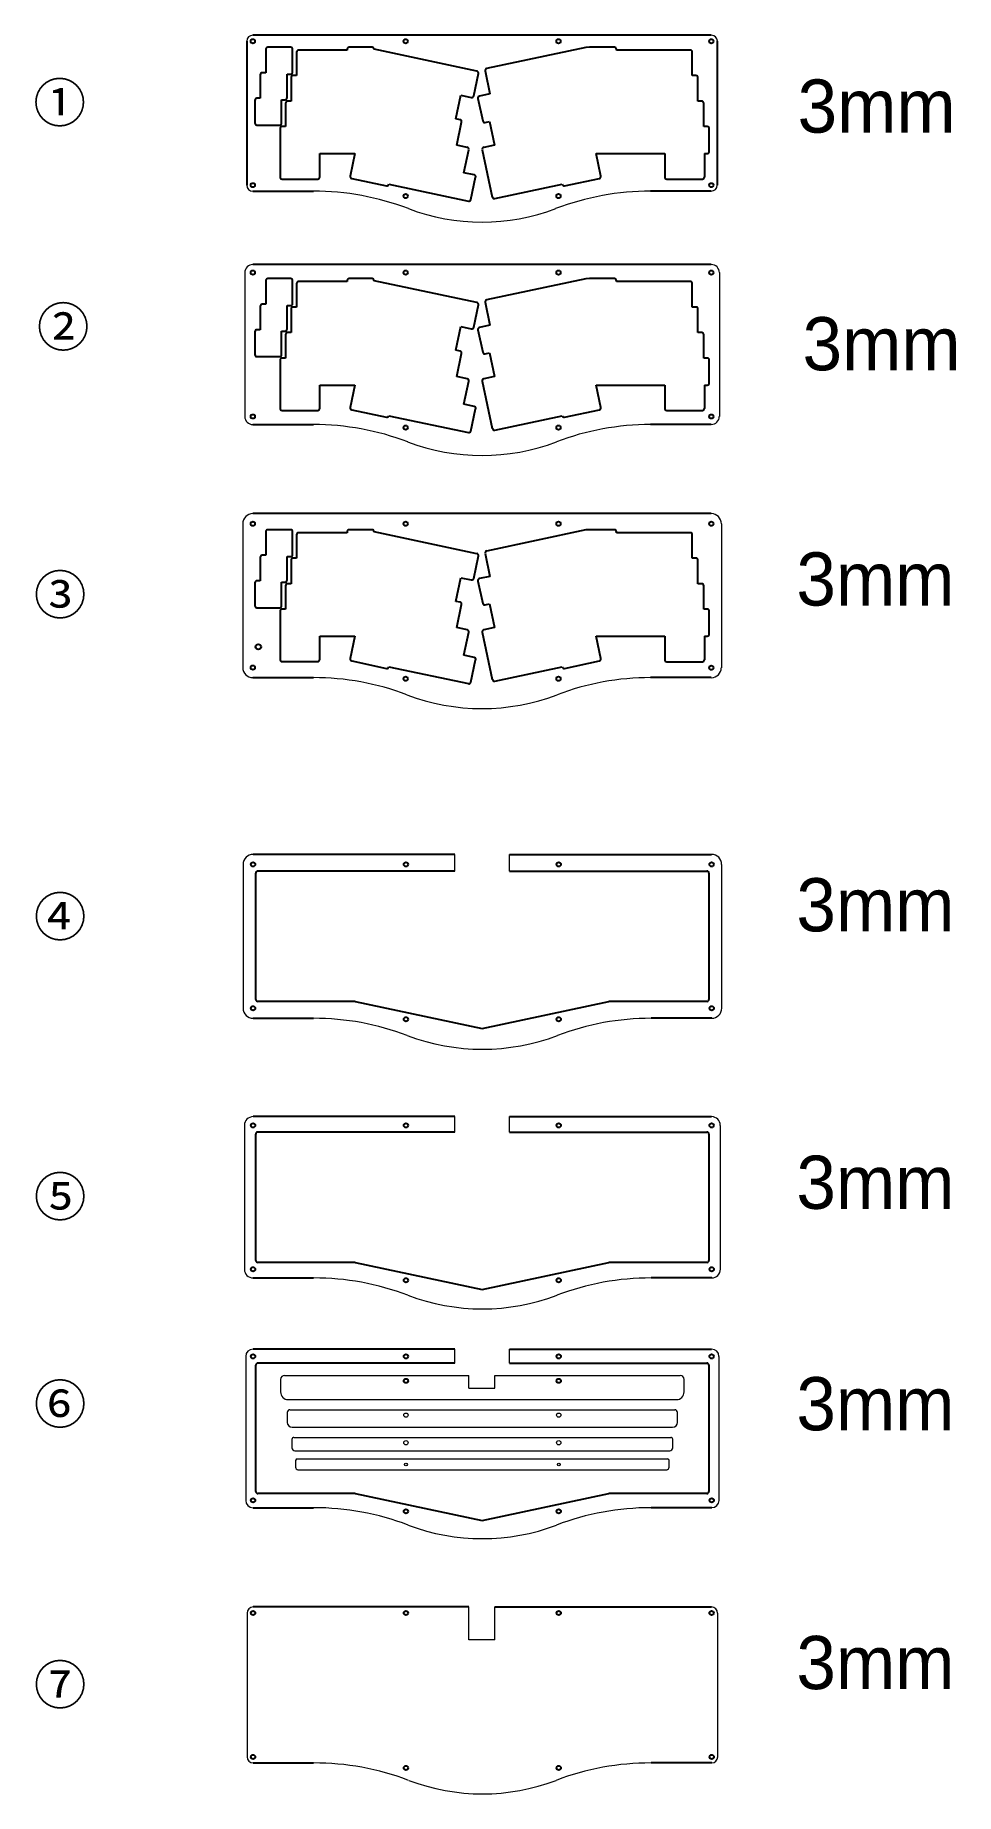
# Model space of a CAD drawing. Header units: millimetres. Extents: x -99 to 588, y -254 to 1059.
import ezdxf

# ---------------------------------------------------------------- set-up
doc = ezdxf.new("R2010")
doc.units = ezdxf.units.MM
doc.layers.get('0').update_dxf_attribs({"lineweight": 18})

msp = doc.modelspace()

# ---------------------------------------------------------------- linework, layer by layer
at = {"color": 7, "linetype": 'Continuous', "lineweight": 25}
for p, q in [((58.6, 1054.4), (58.6, 947)), ((58.6, 1054.4), (58.6, 947)), ((405.4, 1058.9), (63.1, 1058.9)), ((405.4, 1058.9), (63.1, 1058.9)), ((409.9, 947), (409.9, 1054.4)), ((409.9, 947), (409.9, 1054.4)), ((72.8, 1048.4), (72.8, 1030.9)), ((91.3, 1049.9), (74.3, 1049.9)), ((92.8, 1031.4), (92.8, 1048.4)), ((95.8, 1046.3), (95.8, 1028.8)), ((133.5, 1047.8), (97.3, 1047.8)), ((133.5, 1048.4), (133.5, 1047.8)), ((152.1, 1049.9), (135, 1049.9)), ((153.6, 1048.4), (153.6, 1048.4)), ((230.4, 1032.1), (153.6, 1048.4)), ((311.6, 1049.8), (237.6, 1034.1)), ((314.4, 1049.9), (311.8, 1049.8)), ((333, 1049.9), (314.5, 1049.9)), ((334.5, 1047.8), (334.5, 1048.4)), ((389.7, 1047.8), (334.5, 1047.8)), ((391.2, 1028.8), (391.2, 1046.3)), ((68.6, 1029.4), (68.6, 1011.8)), ((72.8, 1030.9), (70.1, 1030.9)), ((88.7, 1029.9), (91.3, 1029.9)), ((88.7, 1012.3), (88.7, 1029.9)), ((91.6, 1027.3), (91.6, 1009.7)), ((95.8, 1028.8), (93.1, 1028.8)), ((228, 1013.6), (231.5, 1030.3)), ((236.5, 1032.3), (240.1, 1015.1)), ((393.9, 1028.8), (391.2, 1028.8)), ((395.4, 1009.7), (395.4, 1027.3)), ((68.6, 1011.8), (66.1, 1011.8)), ((84.6, 1010.8), (87.2, 1010.8)), ((84.6, 993.3), (84.6, 1010.8)), ((214.6, 996.5), (218.3, 1014.2)), ((218.3, 1014.2), (226.2, 1012.5)), ((231.1, 1011.7), (234.7, 995)), ((240.1, 1015.1), (232.3, 1013.5)), ((64.6, 1010.3), (64.6, 993.3)), ((87.6, 1008.2), (87.6, 990.7)), ((91.6, 1009.7), (89.1, 1009.7)), ((398.2, 1009.7), (395.4, 1009.7)), ((399.7, 990.7), (399.7, 1008.2)), ((66.1, 991.8), (83.1, 991.8)), ((83.4, 989.2), (83.4, 953)), ((87.6, 990.7), (84.9, 990.7)), ((217.8, 995.8), (214.6, 996.5)), ((215.3, 976.9), (218.9, 994.1)), ((236.5, 993.8), (239.7, 994.5)), ((239.7, 994.5), (243.4, 976.9)), ((402.4, 990.7), (399.7, 990.7)), ((403.9, 972.1), (403.9, 989.2)), ((223.1, 975.2), (215.3, 976.9)), ((220.6, 956.3), (224.3, 973.4)), ((234.4, 973.4), (241.9, 938.1)), ((243.4, 976.9), (235.6, 975.2)), ((113, 970.6), (139.3, 970.6)), ((113, 953), (113, 970.6)), ((139.3, 970.6), (135.7, 953.8)), ((319.4, 970.6), (370.6, 970.6)), ((322.9, 953.8), (319.4, 970.6)), ((370.6, 970.6), (370.6, 953)), ((400.2, 970.6), (400.2, 953)), ((400.2, 970.6), (402.4, 970.6)), ((84.9, 951.5), (111.5, 951.5)), ((136.9, 952), (162.9, 946.5)), ((164.7, 947.7), (224.1, 935)), ((164.7, 947.7), (164.7, 947.7)), ((228.3, 954.7), (220.6, 956.3)), ((225.9, 936.2), (229.4, 952.9)), ((243.7, 937), (294, 947.7)), ((295.8, 946.5), (321.8, 952)), ((372.1, 951.5), (398.7, 951.5)), ((63.1, 942.5), (108.3, 942.5)), ((63.1, 942.5), (108.3, 942.5)), ((405.4, 942.5), (360.1, 942.5)), ((405.4, 942.5), (360.1, 942.5)), ((405.4, 887.7), (63.1, 887.7)), ((72.8, 875.7), (72.8, 858.1)), ((91.3, 877.2), (74.3, 877.2)), ((92.8, 858.6), (92.8, 875.7)), ((95.8, 873.6), (95.8, 856)), ((133.5, 875.1), (97.3, 875.1)), ((133.5, 875.7), (133.5, 875.1)), ((152.1, 877.2), (135, 877.2)), ((153.6, 875.7), (153.6, 875.7)), ((230.4, 859.4), (153.6, 875.7)), ((311.6, 877.1), (237.6, 861.3)), ((314.4, 877.2), (311.8, 877.1)), ((333, 877.2), (314.5, 877.2)), ((334.5, 875.1), (334.5, 875.7)), ((389.7, 875.1), (334.5, 875.1)), ((391.2, 856), (391.2, 873.6)), ((68.6, 856.6), (68.6, 839.1)), ((72.8, 858.1), (70.1, 858.1)), ((88.7, 857.1), (91.3, 857.1)), ((88.7, 839.6), (88.7, 857.1)), ((91.6, 854.5), (91.6, 837)), ((95.8, 856), (93.1, 856)), ((228, 840.9), (231.5, 857.6)), ((236.5, 859.6), (240.1, 842.4)), ((393.9, 856), (391.2, 856)), ((395.4, 837), (395.4, 854.5)), ((214.6, 823.8), (218.3, 841.4)), ((218.3, 841.4), (226.2, 839.7)), ((240.1, 842.4), (232.3, 840.7)), ((64.6, 837.6), (64.6, 820.5)), ((68.6, 839.1), (66.1, 839.1)), ((84.6, 838.1), (87.2, 838.1)), ((84.6, 820.5), (84.6, 838.1)), ((87.6, 835.5), (87.6, 817.9)), ((91.6, 837), (89.1, 837)), ((231.1, 838.9), (234.7, 822.3)), ((398.2, 837), (395.4, 837)), ((399.7, 817.9), (399.7, 835.5)), ((66.1, 819), (83.1, 819)), ((83.4, 816.4), (83.4, 780.3)), ((87.6, 817.9), (84.9, 817.9)), ((217.8, 823.1), (214.6, 823.8)), ((215.3, 804.1), (218.9, 821.3)), ((236.5, 821.1), (239.7, 821.8)), ((239.7, 821.8), (243.4, 804.1)), ((402.4, 817.9), (399.7, 817.9)), ((403.9, 799.3), (403.9, 816.4)), ((223.1, 802.5), (215.3, 804.1)), ((243.4, 804.1), (235.6, 802.5)), ((113, 797.8), (139.3, 797.8)), ((113, 780.3), (113, 797.8)), ((139.3, 797.8), (135.7, 781.1)), ((220.6, 783.5), (224.3, 800.7)), ((234.4, 800.7), (241.9, 765.4)), ((319.4, 797.8), (370.6, 797.8)), ((322.9, 781.1), (319.4, 797.8)), ((370.6, 797.8), (370.6, 780.3)), ((400.2, 797.8), (400.2, 780.3)), ((400.2, 797.8), (402.4, 797.8)), ((84.9, 778.8), (111.5, 778.8)), ((136.9, 779.3), (162.9, 773.8)), ((164.7, 774.9), (224.1, 762.3)), ((164.7, 774.9), (164.7, 774.9)), ((228.3, 781.9), (220.6, 783.5)), ((225.9, 763.4), (229.4, 780.1)), ((243.7, 764.2), (294, 774.9)), ((295.8, 773.8), (321.8, 779.3)), ((372.1, 778.8), (398.7, 778.8)), ((63.1, 768.3), (108.3, 768.3)), ((405.4, 768.3), (360.1, 768.3)), ((405.4, 701.8), (63.1, 701.8)), ((72.8, 688.3), (72.8, 670.7)), ((91.3, 689.8), (74.3, 689.8)), ((92.8, 671.2), (92.8, 688.3)), ((95.8, 686.1), (95.8, 668.6)), ((133.5, 687.6), (97.3, 687.6)), ((133.5, 688.3), (133.5, 687.6)), ((152.1, 689.8), (135, 689.8)), ((153.6, 688.3), (153.6, 688.3)), ((230.4, 671.9), (153.6, 688.3)), ((311.6, 689.6), (237.6, 673.9)), ((314.4, 689.8), (311.8, 689.7)), ((333, 689.8), (314.5, 689.8)), ((334.5, 687.6), (334.5, 688.3)), ((389.7, 687.6), (334.5, 687.6)), ((391.2, 668.6), (391.2, 686.1)), ((72.8, 670.7), (70.1, 670.7)), ((88.7, 669.7), (91.3, 669.7)), ((88.7, 652.2), (88.7, 669.7)), ((228, 653.5), (231.5, 670.2)), ((236.5, 672.1), (240.1, 655)), ((68.6, 669.2), (68.6, 651.7)), ((91.6, 667.1), (91.6, 649.5)), ((95.8, 668.6), (93.1, 668.6)), ((393.9, 668.6), (391.2, 668.6)), ((395.4, 649.5), (395.4, 667.1)), ((64.6, 650.2), (64.6, 633.1)), ((68.6, 651.7), (66.1, 651.7)), ((84.6, 650.7), (87.2, 650.7)), ((84.6, 633.1), (84.6, 650.7)), ((87.6, 648), (87.6, 630.5)), ((91.6, 649.5), (89.1, 649.5)), ((214.6, 636.3), (218.3, 654)), ((218.3, 654), (226.2, 652.3)), ((231.1, 651.5), (234.7, 634.8)), ((240.1, 655), (232.3, 653.3)), ((398.2, 649.5), (395.4, 649.5)), ((399.7, 630.5), (399.7, 648)), ((66.1, 631.6), (83.1, 631.6)), ((87.6, 630.5), (84.9, 630.5)), ((217.8, 635.7), (214.6, 636.3)), ((215.3, 616.7), (218.9, 633.9)), ((236.5, 633.7), (239.7, 634.4)), ((239.7, 634.4), (243.4, 616.7)), ((402.4, 630.5), (399.7, 630.5)), ((83.4, 629), (83.4, 592.9)), ((403.9, 611.9), (403.9, 629)), ((113, 610.4), (139.3, 610.4)), ((113, 592.9), (113, 610.4)), ((139.3, 610.4), (135.7, 593.6)), ((223.1, 615.1), (215.3, 616.7)), ((220.6, 596.1), (224.3, 613.3)), ((234.4, 613.3), (241.9, 577.9)), ((243.4, 616.7), (235.6, 615.1)), ((319.4, 610.4), (370.6, 610.4)), ((322.9, 593.6), (319.4, 610.4)), ((370.6, 610.4), (370.6, 592.8)), ((400.2, 610.4), (400.2, 592.8)), ((400.2, 610.4), (402.4, 610.4)), ((84.9, 591.4), (111.5, 591.4)), ((136.9, 591.9), (162.9, 586.3)), ((228.3, 594.5), (220.6, 596.1)), ((225.9, 576), (229.4, 592.7)), ((295.8, 586.3), (321.8, 591.9)), ((372.1, 591.3), (398.7, 591.3)), ((63.1, 579.4), (108.3, 579.4)), ((164.7, 587.5), (224.1, 574.9)), ((164.7, 587.5), (164.7, 587.5)), ((243.7, 576.8), (294, 587.5)), ((405.4, 579.4), (360.1, 579.4)), ((213.9, 447.5), (63.3, 447.5)), ((254.6, 447.5), (405.6, 447.5)), ((65.3, 339.2), (65.3, 433.5)), ((213.9, 435), (66.8, 435)), ((254.6, 435), (402.1, 435)), ((403.6, 433.5), (403.6, 339.2)), ((139.5, 337.7), (66.8, 337.7)), ((139.5, 337.7), (234.2, 317.5)), ((234.2, 317.5), (328.9, 337.7)), ((402.1, 337.7), (328.9, 337.7)), ((63.3, 325.1), (108.5, 325.1)), ((405.7, 325.1), (360.4, 325.1)), ((213.9, 251.7), (63.3, 251.7)), ((254.6, 251.7), (405.6, 251.7)), ((65.3, 144.4), (65.3, 238.7)), ((213.9, 240.2), (66.8, 240.2)), ((254.6, 240.2), (402.1, 240.2)), ((403.6, 238.7), (403.6, 144.4)), ((63.3, 131.3), (108.5, 131.3)), ((139.5, 142.9), (66.8, 142.9)), ((139.5, 142.9), (234.2, 122.7)), ((234.2, 122.7), (328.9, 142.9)), ((402.1, 142.9), (328.9, 142.9)), ((405.7, 131.3), (360.4, 131.3)), ((213.9, 78.2), (63.3, 78.2)), ((65.3, -28.1), (65.3, 66.2)), ((213.9, 67.7), (66.8, 67.7)), ((254.6, 78.2), (405.6, 78.2)), ((254.6, 67.7), (402.1, 67.7)), ((403.6, 66.2), (403.6, -28.1)), ((139.5, -29.6), (66.8, -29.6)), ((139.5, -29.6), (234.2, -49.8)), ((234.2, -49.8), (328.9, -29.6)), ((402.1, -29.6), (328.9, -29.6)), ((63.3, -40.2), (108.5, -40.2)), ((405.7, -40.2), (360.4, -40.2)), ((224.3, -114.3), (63.3, -114.3)), ((243.7, -114.3), (405.6, -114.3)), ((63.3, -230.7), (108.5, -230.7)), ((405.7, -230.7), (360.4, -230.7))]:
    msp.add_line(p, q, dxfattribs=at)
at = {"linetype": 'Continuous'}
for p, q in [((57.1, 881.7), (57.1, 774.3)), ((411.4, 881.7), (411.4, 774.3)), ((55.6, 694.3), (55.6, 586.9)), ((412.9, 694.3), (412.9, 586.8)), ((55.8, 440), (55.8, 332.6)), ((413.1, 440), (413.1, 332.6)), ((56.8, 245.2), (56.8, 137.8)), ((412.1, 245.2), (412.1, 137.8)), ((57.8, 72.7), (57.8, -34.7)), ((411.1, 72.7), (411.1, -34.7)), ((83.8, 55.5), (83.8, 46.2)), ((86.8, 58.5), (224.3, 58.5)), ((224.3, 49), (224.3, 58.5)), ((243.7, 58.5), (382.1, 58.5)), ((243.7, 49), (243.7, 58.5)), ((385.1, 46.2), (385.1, 55.5)), ((89.5, 40.5), (379.4, 40.5)), ((224.3, 49), (243.7, 49)), ((88.8, 30.9), (88.8, 23.5)), ((90.8, 32.9), (378.1, 32.9)), ((380.1, 23.5), (380.1, 30.9)), ((92.4, 19.9), (376.5, 19.9)), ((92.3, 10.8), (92.3, 4.5)), ((93.8, 12.3), (375.1, 12.3)), ((94.5, 2.3), (374.4, 2.3)), ((376.6, 4.5), (376.6, 10.8)), ((95, -5), (95, -10)), ((96.2, -3.8), (372.7, -3.8)), ((96.8, -11.8), (372.1, -11.8)), ((373.9, -10), (373.9, -5)), ((58.8, -118.8), (58.8, -226.2)), ((410.1, -118.8), (410.1, -226.2)), ((243.7, -138.8), (224.3, -138.8))]:
    msp.add_line(p, q, dxfattribs=at)
for p, q in [((213.9, 435), (213.9, 447.5)), ((254.6, 435), (254.6, 447.5)), ((213.9, 240.2), (213.9, 251.7)), ((254.6, 240.2), (254.6, 251.7)), ((213.9, 67.7), (213.9, 78.2)), ((254.6, 67.7), (254.6, 78.2)), ((224.3, -138.8), (224.3, -114.3)), ((243.7, -138.8), (243.7, -114.3))]:
    msp.add_line(p, q)
at = {"color": 7, "linetype": 'Continuous', "lineweight": 25}
for centre, radius in [((63.1, 1054.4), 1.6), ((177.2, 1054.4), 1.6), ((291.3, 1054.4), 1.6), ((405.4, 1054.4), 1.6), ((63.1, 947), 1.6), ((405.4, 947), 1.6), ((177.2, 938.8), 1.6), ((291.3, 938.8), 1.6), ((63.1, 881.7), 1.6), ((177.2, 881.7), 1.6), ((291.3, 881.7), 1.6), ((405.4, 881.7), 1.6), ((63.1, 774.3), 1.6), ((405.4, 774.3), 1.6), ((177.2, 766), 1.6), ((291.3, 766), 1.6), ((63.1, 694.3), 1.6), ((177.2, 694.3), 1.6), ((291.3, 694.3), 1.6), ((405.4, 694.3), 1.6), ((67.2, 602.4), 2), ((63.1, 586.9), 1.6), ((177.2, 578.6), 1.6), ((291.3, 578.6), 1.6), ((405.4, 586.8), 1.6), ((63.3, 440), 1.6), ((177.4, 440), 1.6), ((291.5, 440), 1.6), ((405.6, 440), 1.6), ((63.3, 332.6), 1.6), ((405.7, 332.6), 1.6), ((177.4, 324.4), 1.6), ((291.5, 324.4), 1.6), ((63.3, 245.2), 1.6), ((177.4, 245.2), 1.6), ((291.5, 245.2), 1.6), ((405.6, 245.2), 1.6), ((63.3, 137.8), 1.6), ((405.7, 137.8), 1.6), ((177.4, 129.6), 1.6), ((291.5, 129.6), 1.6), ((63.3, 72.7), 1.6), ((177.4, 72.7), 1.6), ((291.5, 72.7), 1.6), ((405.6, 72.7), 1.6), ((177.4, 54.5), 1.6), ((291.5, 54.5), 1.6), ((63.3, -34.7), 1.6), ((405.7, -34.7), 1.6), ((177.4, -42.9), 1.6), ((291.5, -42.9), 1.6), ((63.3, -118.8), 1.6), ((177.4, -118.8), 1.6), ((291.5, -118.8), 1.6), ((405.6, -118.8), 1.6), ((63.3, -226.2), 1.6), ((177.4, -234.4), 1.6), ((291.5, -234.4), 1.6), ((405.7, -226.2), 1.6)]:
    msp.add_circle(centre, radius, dxfattribs=at)
at = {"linetype": 'Continuous'}
for centre, radius in [((177.4, 54.5), 1.6), ((291.5, 54.5), 1.6), ((177.4, 28.9), 1.6), ((291.5, 28.9), 1.6), ((177.4, 8.3), 1.6), ((291.5, 8.3), 1.6), ((177.4, -7.9), 1.05), ((291.5, -7.9), 1.05)]:
    msp.add_circle(centre, radius, dxfattribs=at)
for centre, radius, start, end in [((63.1, 1054.4), 4.5, 90, 180), ((63.1, 1054.4), 4.5, 90, 180), ((405.4, 1054.4), 4.5, 0, 90), ((405.4, 1054.4), 4.5, 0, 90), ((63.1, 947), 4.5, 180, 270), ((63.1, 947), 4.5, 180, 270), ((405.4, 947), 4.45, 270, 0), ((405.4, 947), 4.45, 270, 0), ((108.3, 742.5), 200, 69.2271, 90), ((108.3, 742.5), 200, 69.2271, 90), ((360.1, 742.5), 200, 90, 110.7729), ((360.1, 742.5), 200, 90, 110.7729), ((234.2, 1074.5), 155.1, 249.2271, 290.7729), ((234.2, 1074.5), 155.1, 249.2271, 290.7729), ((63.1, 881.7), 6, 90, 180), ((405.4, 881.7), 6, 0, 90), ((63.1, 774.3), 6, 180, 270), ((108.3, 569.8), 198.5, 69.2271, 90), ((360.1, 569.8), 198.5, 90, 110.7729), ((405.4, 774.3), 5.95, 270, 0), ((234.2, 901.8), 156.6, 249.2271, 290.7729), ((63.1, 694.3), 7.5, 90, 180), ((405.4, 694.3), 7.5, 0, 90), ((63.1, 586.9), 7.5, 180, 270), ((108.3, 382.4), 197, 69.2271, 90), ((360.1, 382.4), 197, 90, 110.7729), ((405.4, 586.8), 7.45, 270, 0), ((234.2, 714.4), 158.1, 249.2271, 290.7729), ((63.3, 440), 7.5, 90, 180), ((405.6, 440), 7.5, 0, 90), ((63.3, 332.6), 7.5, 180, 270), ((405.7, 332.6), 7.45, 270, 0), ((108.5, 128.1), 197, 69.2271, 90), ((360.4, 128.1), 197, 90, 110.7729), ((234.5, 460.1), 158.1, 249.2271, 290.7729), ((63.3, 245.2), 6.5, 90, 180), ((405.6, 245.2), 6.5, 0, 90), ((63.3, 137.8), 6.5, 180, 270), ((108.5, -66.7), 198, 69.2271, 90), ((360.4, -66.7), 198, 90, 110.7729), ((405.7, 137.8), 6.45, 270, 0), ((234.5, 265.3), 157.1, 249.2271, 290.7729), ((63.3, 72.7), 5.5, 90, 180), ((405.6, 72.7), 5.5, 0, 90), ((86.8, 55.5), 3, 90, 180), ((382.1, 55.5), 3, 0, 90), ((89.5, 46.2), 5.7, 180, 270), ((379.4, 46.2), 5.7, 270, 0), ((90.8, 30.9), 2, 90, 180), ((378.1, 30.9), 2, 0, 90), ((92.4, 23.5), 3.6, 180, 270), ((376.5, 23.5), 3.6, 270, 0), ((93.8, 10.8), 1.5, 90, 180), ((94.5, 4.5), 2.2, 180, 270), ((374.4, 4.5), 2.2, 270, 0), ((375.1, 10.8), 1.5, 360, 90), ((96.2, -5), 1.2, 90, 180), ((96.8, -10), 1.8, 180, 270), ((372.1, -10), 1.8, 270, 360), ((372.7, -5), 1.2, 0, 90), ((63.3, -34.7), 5.5, 180, 270), ((405.7, -34.7), 5.45, 270, 0), ((108.5, -239.2), 199, 69.2271, 90), ((360.4, -239.2), 199, 90, 110.7729), ((234.5, 92.8), 156.1, 249.2271, 290.7729), ((63.3, -118.8), 4.5, 90, 180), ((405.6, -118.8), 4.5, 360, 90), ((63.3, -226.2), 4.5, 180, 270), ((108.5, -430.7), 200, 69.2271, 90), ((360.4, -430.7), 200, 90, 110.7729), ((405.7, -226.2), 4.45, 270, 0), ((234.5, -98.7), 155.1, 249.2271, 290.7729)]:
    msp.add_arc(centre, radius, start, end, dxfattribs=at)
at = {"color": 7, "linetype": 'Continuous', "lineweight": 25}
for centre, start, end in [((74.3, 1048.4), 90, 180), ((91.3, 1048.4), 0, 90), ((97.3, 1046.3), 90, 180), ((135, 1048.4), 90, 180), ((152.1, 1048.4), 0, 90), ((311.9, 1048.3), 92.2937, 102), ((314.5, 1048.4), 90, 92.2937), ((333, 1048.4), 0, 90), ((389.7, 1046.3), 0, 90), ((70.1, 1029.4), 90, 180), ((91.3, 1031.4), 270, 0), ((93.1, 1027.3), 90, 180), ((230, 1030.6), 348, 78), ((238, 1032.6), 102, 192), ((393.9, 1027.3), 0, 90), ((66.1, 1010.3), 90, 180), ((87.2, 1012.3), 270, 0), ((226.5, 1014), 258, 348), ((232.6, 1012), 102, 192), ((89.1, 1008.2), 90, 180), ((398.2, 1008.2), 0, 90), ((66.1, 993.3), 180, 270), ((83.1, 993.3), 270, 0), ((84.9, 989.2), 90, 180), ((217.5, 994.4), 348, 78), ((236.2, 995.3), 192, 282), ((402.4, 989.2), 0, 90), ((222.8, 973.8), 348, 78), ((235.9, 973.8), 102, 192), ((402.4, 972.1), 270, 360), ((84.9, 953), 180, 270), ((111.5, 953), 270, 0), ((137.2, 953.5), 168, 258), ((163.2, 948), 258, 348), ((228, 953.2), 348, 78), ((295.5, 948), 192.1532, 282), ((321.5, 953.5), 282, 12), ((372.1, 953), 180, 270), ((398.7, 953), 270, 0), ((224.4, 936.5), 258, 348), ((243.4, 938.4), 192, 282), ((74.3, 875.7), 90, 180), ((91.3, 875.7), 360, 90), ((97.3, 873.6), 90, 180), ((135, 875.7), 90, 180), ((152.1, 875.7), 0, 90), ((311.9, 875.6), 92.2937, 102), ((314.5, 875.7), 90, 92.2937), ((333, 875.7), 360, 90), ((389.7, 873.6), 0, 90), ((70.1, 856.6), 90, 180), ((91.3, 858.6), 270, 0), ((93.1, 854.5), 90, 180), ((230, 857.9), 348, 78), ((238, 859.9), 102, 192), ((393.9, 854.5), 0, 90), ((226.5, 841.2), 258, 348), ((232.6, 839.3), 102, 192), ((66.1, 837.6), 90, 180), ((87.2, 839.6), 270, 0), ((89.1, 835.5), 90, 180), ((398.2, 835.5), 0, 90), ((66.1, 820.5), 180, 270), ((83.1, 820.5), 270, 0), ((84.9, 816.4), 90, 180), ((217.5, 821.6), 348, 78), ((236.2, 822.6), 192, 282), ((402.4, 816.4), 0, 90), ((222.8, 801), 348, 78), ((235.9, 801), 102, 192), ((402.4, 799.3), 270, 0), ((84.9, 780.3), 180, 270), ((111.5, 780.3), 270, 0), ((137.2, 780.7), 168, 258), ((163.2, 775.2), 258, 348), ((228, 780.4), 348, 78), ((295.5, 775.2), 192.1532, 282), ((321.5, 780.7), 282, 12), ((372.1, 780.3), 180, 270), ((398.7, 780.3), 270, 0), ((224.4, 763.8), 258, 348), ((243.4, 765.7), 192, 282), ((74.3, 688.3), 90, 180), ((91.3, 688.3), 360, 90), ((97.3, 686.1), 90, 180), ((135, 688.3), 90, 180), ((152.1, 688.3), 0, 90), ((311.9, 688.2), 92.2937, 102), ((314.5, 688.3), 90, 92.2937), ((333, 688.3), 0, 90), ((389.7, 686.1), 0, 90), ((70.1, 669.2), 90, 180), ((91.3, 671.2), 270, 0), ((230, 670.5), 348, 78), ((238, 672.5), 102, 192), ((93.1, 667.1), 90, 180), ((393.9, 667.1), 0, 90), ((66.1, 650.2), 90, 180), ((87.2, 652.2), 270, 0), ((89.1, 648), 90, 180), ((226.5, 653.8), 258, 348), ((232.6, 651.8), 102, 192), ((398.2, 648), 0, 90), ((66.1, 633.1), 180, 270), ((83.1, 633.1), 270, 0), ((84.9, 629), 90, 180), ((217.5, 634.2), 348, 78), ((236.2, 635.2), 192, 282), ((402.4, 629), 0, 90), ((222.8, 613.6), 348, 78), ((235.9, 613.6), 102, 192), ((402.4, 611.9), 270, 0), ((84.9, 592.9), 180, 270), ((111.5, 592.9), 270, 360), ((137.2, 593.3), 168, 258), ((228, 593), 348, 78), ((321.5, 593.3), 282, 12), ((372.1, 592.8), 180, 270), ((398.7, 592.8), 270, 0), ((163.2, 587.8), 258, 348), ((243.4, 578.3), 192, 282), ((295.5, 587.8), 192.1532, 282), ((224.4, 576.3), 258, 348), ((66.8, 433.5), 90, 180), ((402.1, 433.5), 0, 90), ((66.8, 339.2), 180, 270), ((402.1, 339.2), 270, 360), ((66.8, 238.7), 90, 180), ((402.1, 238.7), 0, 90), ((66.8, 144.4), 180, 270), ((402.1, 144.4), 270, 0), ((66.8, 66.2), 90, 180), ((402.1, 66.2), 0, 90), ((66.8, -28.1), 180, 270), ((402.1, -28.1), 270, 0)]:
    msp.add_arc(centre, 1.5, start, end, dxfattribs=at)

# ---------------------------------------------------------------- texts
at = {"attachment_point": 1}
for s, insert, char_height, width in [('①', (-100.8, 1022.9), 28.9, 116.823), ('3mm\\P', (469.8, 1025.9), 39.71, 335.611), ('②', (-98.2, 855.5), 28.9, 116.823), ('3mm', (473.5, 848.5), 39.71, 335.611), ('3mm', (468.9, 672.9), 39.71, 335.611), ('③', (-100.5, 655.6), 28.9, 116.823), ('3mm', (468.9, 429.7), 39.71, 335.611), ('④', (-100.5, 415.3), 28.9, 116.823), ('3mm', (468.9, 222.6), 39.71, 335.611), ('⑤', (-100.5, 206.3), 28.9, 116.823), ('⑥', (-100.5, 51.5), 28.9, 116.823), ('3mm', (468.9, 57.3), 39.71, 335.611), ('3mm', (468.9, -135.9), 39.71, 335.611), ('⑦', (-100.5, -158), 28.9, 116.823)]:
    msp.add_mtext(s, dxfattribs=dict(at, insert=insert, char_height=char_height, width=width))

doc.saveas('drawing.dxf')
